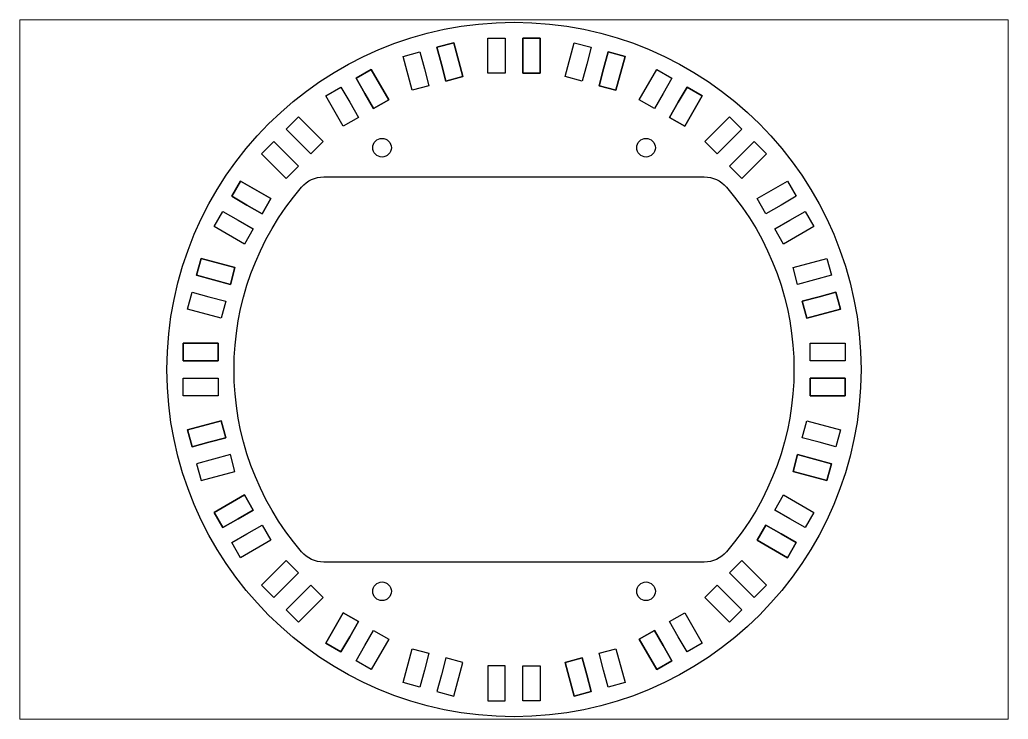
# Paper-space layout 'Layout1' of a CAD drawing. Header units: millimetres. Extents: x 30 to 267, y 21 to 189.
# The model-space entities are those that its viewports show. They can reach past a viewport. Long polylines and large blocks are cut down to what shows.
import ezdxf

# ---------------------------------------------------------------- set-up
doc = ezdxf.new("R2010")
doc.units = ezdxf.units.MM

msp = doc.modelspace()

# ---------------------------------------------------------------- linework, layer by layer
for points in [[(-10.34, 55.98), (-13.24, 55.2), (-12.46, 52.31), (-11.69, 49.41), (-8.79, 50.19)], [(-12.46, 52.31), (-13.24, 55.2), (-10.34, 55.98), (-8.79, 50.19), (-11.69, 49.41)], [(-4.5, 50.75), (-4.5, 56.75), (-1.5, 56.75), (-1.5, 53.75), (-1.5, 50.75)], [(1.5, 50.75), (1.5, 53.75), (1.5, 56.75), (4.5, 56.75), (4.5, 50.75)], [(1.5, 53.75), (1.5, 50.75), (4.5, 50.75), (4.5, 56.75), (1.5, 56.75)], [(11.69, 49.41), (8.79, 50.19), (10.34, 55.98), (13.24, 55.2), (12.46, 52.31)], [(-14.58, 48.63), (-17.48, 47.86), (-19.03, 53.65), (-16.14, 54.43), (-15.36, 51.53)], [(15.36, 51.53), (16.14, 54.43), (19.03, 53.65), (17.48, 47.86), (14.58, 48.63)], [(15.36, 51.53), (14.58, 48.63), (17.48, 47.86), (19.03, 53.65), (16.14, 54.43)], [(-24.08, 44.7), (-25.58, 47.3), (-27.08, 49.9), (-24.48, 51.4), (-21.48, 46.2)], [(-25.58, 47.3), (-24.08, 44.7), (-21.48, 46.2), (-24.48, 51.4), (-27.08, 49.9)], [(21.48, 46.2), (24.48, 51.4), (27.08, 49.9), (25.58, 47.3), (24.08, 44.7)], [(-29.27, 41.7), (-32.27, 46.9), (-29.67, 48.4), (-28.17, 45.8), (-26.67, 43.2)], [(26.67, 43.2), (28.17, 45.8), (29.67, 48.4), (32.27, 46.9), (29.27, 41.7)], [(28.17, 45.8), (26.67, 43.2), (29.27, 41.7), (32.27, 46.9), (29.67, 48.4)], [(-39.07, 41.19), (-36.95, 39.07), (-34.83, 36.95), (-32.7, 39.07), (-36.95, 43.31)], [(-36.95, 39.07), (-39.07, 41.19), (-36.95, 43.31), (-32.7, 39.07), (-34.83, 36.95)], [(32.7, 39.07), (36.95, 43.31), (39.07, 41.19), (36.95, 39.07), (34.83, 36.95)], [(-39.07, 32.7), (-43.31, 36.95), (-41.19, 39.07), (-39.07, 36.95), (-36.95, 34.83)], [(39.07, 32.7), (36.95, 34.83), (39.07, 36.95), (41.19, 39.07), (43.31, 36.95)], [(39.07, 36.95), (36.95, 34.83), (39.07, 32.7), (43.31, 36.95), (41.19, 39.07)], [(-43.2, 26.67), (-45.8, 28.17), (-48.4, 29.67), (-46.9, 32.27), (-41.7, 29.27)], [(-45.8, 28.17), (-43.2, 26.67), (-41.7, 29.27), (-46.9, 32.27), (-48.4, 29.67)], [(43.2, 26.67), (41.7, 29.27), (46.9, 32.27), (48.4, 29.67), (45.8, 28.17)], [(-46.2, 21.48), (-51.4, 24.48), (-49.9, 27.08), (-47.3, 25.58), (-44.7, 24.08)], [(44.7, 24.08), (47.3, 25.58), (49.9, 27.08), (51.4, 24.48), (46.2, 21.48)], [(47.3, 25.58), (49.9, 27.08), (51.4, 24.48), (46.2, 21.48), (44.7, 24.08)], [(-53.65, 19.03), (-54.43, 16.14), (-51.53, 15.36), (-48.63, 14.58), (-47.86, 17.48)], [(-51.53, 15.36), (-54.43, 16.14), (-53.65, 19.03), (-47.86, 17.48), (-48.63, 14.58)], [(47.86, 17.48), (53.65, 19.03), (54.43, 16.14), (51.53, 15.36), (48.63, 14.58)], [(-50.19, 8.79), (-55.98, 10.34), (-55.2, 13.24), (-52.31, 12.46), (-49.41, 11.69)], [(55.2, 13.24), (52.31, 12.46), (49.41, 11.69), (50.19, 8.79), (55.98, 10.34)], [(52.31, 12.46), (55.2, 13.24), (55.98, 10.34), (50.19, 8.79), (49.41, 11.69)], [(-50.75, 4.5), (-50.75, 1.5), (-53.75, 1.5), (-56.75, 1.5), (-56.75, 4.5)], [(-53.75, 1.5), (-50.75, 1.5), (-50.75, 4.5), (-56.75, 4.5), (-56.75, 1.5)], [(50.75, 1.5), (50.75, 4.5), (56.75, 4.5), (56.75, 1.5), (53.75, 1.5)], [(-50.75, -4.5), (-56.75, -4.5), (-56.75, -1.5), (-53.75, -1.5), (-50.75, -1.5)], [(56.75, -4.5), (56.75, -1.5), (53.75, -1.5), (50.75, -1.5), (50.75, -4.5)], [(53.75, -1.5), (56.75, -1.5), (56.75, -4.5), (50.75, -4.5), (50.75, -1.5)], [(-55.2, -13.24), (-52.31, -12.46), (-49.41, -11.69), (-50.19, -8.79), (-55.98, -10.34)], [(-52.31, -12.46), (-55.2, -13.24), (-55.98, -10.34), (-50.19, -8.79), (-49.41, -11.69)], [(50.19, -8.79), (55.98, -10.34), (55.2, -13.24), (52.31, -12.46), (49.41, -11.69)], [(-51.53, -15.36), (-54.43, -16.14), (-53.65, -19.03), (-47.86, -17.48), (-48.63, -14.58)], [(53.65, -19.03), (54.43, -16.14), (51.53, -15.36), (48.63, -14.58), (47.86, -17.48)], [(51.53, -15.36), (54.43, -16.14), (53.65, -19.03), (47.86, -17.48), (48.63, -14.58)], [(-49.9, -27.08), (-47.3, -25.58), (-44.7, -24.08), (-46.2, -21.48), (-51.4, -24.48)], [(-47.3, -25.58), (-49.9, -27.08), (-51.4, -24.48), (-46.2, -21.48), (-44.7, -24.08)], [(46.2, -21.48), (51.4, -24.48), (49.9, -27.08), (47.3, -25.58), (44.7, -24.08)], [(-48.4, -29.67), (-45.8, -28.17), (-43.2, -26.67), (-41.7, -29.27), (-46.9, -32.27)], [(41.7, -29.27), (43.2, -26.67), (45.8, -28.17), (48.4, -29.67), (46.9, -32.27)], [(45.8, -28.17), (43.2, -26.67), (41.7, -29.27), (46.9, -32.27), (48.4, -29.67)], [(-41.19, -39.07), (-39.07, -36.95), (-36.95, -34.83), (-39.07, -32.7), (-43.31, -36.95)], [(-39.07, -36.95), (-41.19, -39.07), (-43.31, -36.95), (-39.07, -32.7), (-36.95, -34.83)], [(36.95, -34.83), (39.07, -32.7), (43.31, -36.95), (41.19, -39.07), (39.07, -36.95)], [(-39.07, -41.19), (-36.95, -39.07), (-34.83, -36.95), (-32.7, -39.07), (-36.95, -43.31)], [(34.83, -36.95), (36.95, -39.07), (39.07, -41.19), (36.95, -43.31), (32.7, -39.07)], [(36.95, -39.07), (34.83, -36.95), (32.7, -39.07), (36.95, -43.31), (39.07, -41.19)], [(-29.27, -41.7), (-26.67, -43.2), (-28.17, -45.8), (-29.67, -48.4), (-32.27, -46.9)], [(-28.17, -45.8), (-26.67, -43.2), (-29.27, -41.7), (-32.27, -46.9), (-29.67, -48.4)], [(26.67, -43.2), (29.27, -41.7), (32.27, -46.9), (29.67, -48.4), (28.17, -45.8)], [(-24.08, -44.7), (-21.48, -46.2), (-24.48, -51.4), (-27.08, -49.9), (-25.58, -47.3)], [(21.48, -46.2), (24.08, -44.7), (25.58, -47.3), (27.08, -49.9), (24.48, -51.4)], [(25.58, -47.3), (24.08, -44.7), (21.48, -46.2), (24.48, -51.4), (27.08, -49.9)], [(-17.48, -47.86), (-14.58, -48.63), (-15.36, -51.53), (-16.14, -54.43), (-19.03, -53.65)], [(-15.36, -51.53), (-16.14, -54.43), (-19.03, -53.65), (-17.48, -47.86), (-14.58, -48.63)], [(14.58, -48.63), (17.48, -47.86), (19.03, -53.65), (16.14, -54.43), (15.36, -51.53)], [(-12.46, -52.31), (-13.24, -55.2), (-10.34, -55.98), (-8.79, -50.19), (-11.69, -49.41)], [(-4.5, -56.75), (-1.5, -56.75), (-1.5, -53.75), (-1.5, -50.75), (-4.5, -50.75)], [(1.5, -56.75), (1.5, -53.75), (1.5, -50.75), (4.5, -50.75), (4.5, -56.75)], [(8.79, -50.19), (11.69, -49.41), (12.46, -52.31), (13.24, -55.2), (10.34, -55.98)], [(12.46, -52.31), (11.69, -49.41), (8.79, -50.19), (10.34, -55.98), (13.24, -55.2)]]:
    msp.add_lwpolyline(points, close=True)
msp.add_lwpolyline([(-32.63, 33), (32.63, 33, -0.218815), (36.43, 31.26, -0.370202), (36.43, -31.26, -0.218815), (32.63, -33), (-32.63, -33, -0.218815), (-36.43, -31.26, -0.370202), (-36.43, 31.26, -0.218815)], format="xyb", close=True)
for centre, radius in [((0, 0), 59.5), ((-22.63, 38), 1.6), ((22.63, 38), 1.6), ((-22.63, -38), 1.6), ((22.63, -38), 1.6)]:
    msp.add_circle(centre, radius)

psp = doc.layouts.get("Layout1")

# ---------------------------------------------------------------- viewports
at = {"layer": '0'}
psp.add_viewport(center=(148.51, 105.01), size=(237.61, 168.0125), view_center_point=(0, 0), view_height=119.84, dxfattribs=at)

doc.saveas('drawing.dxf')
